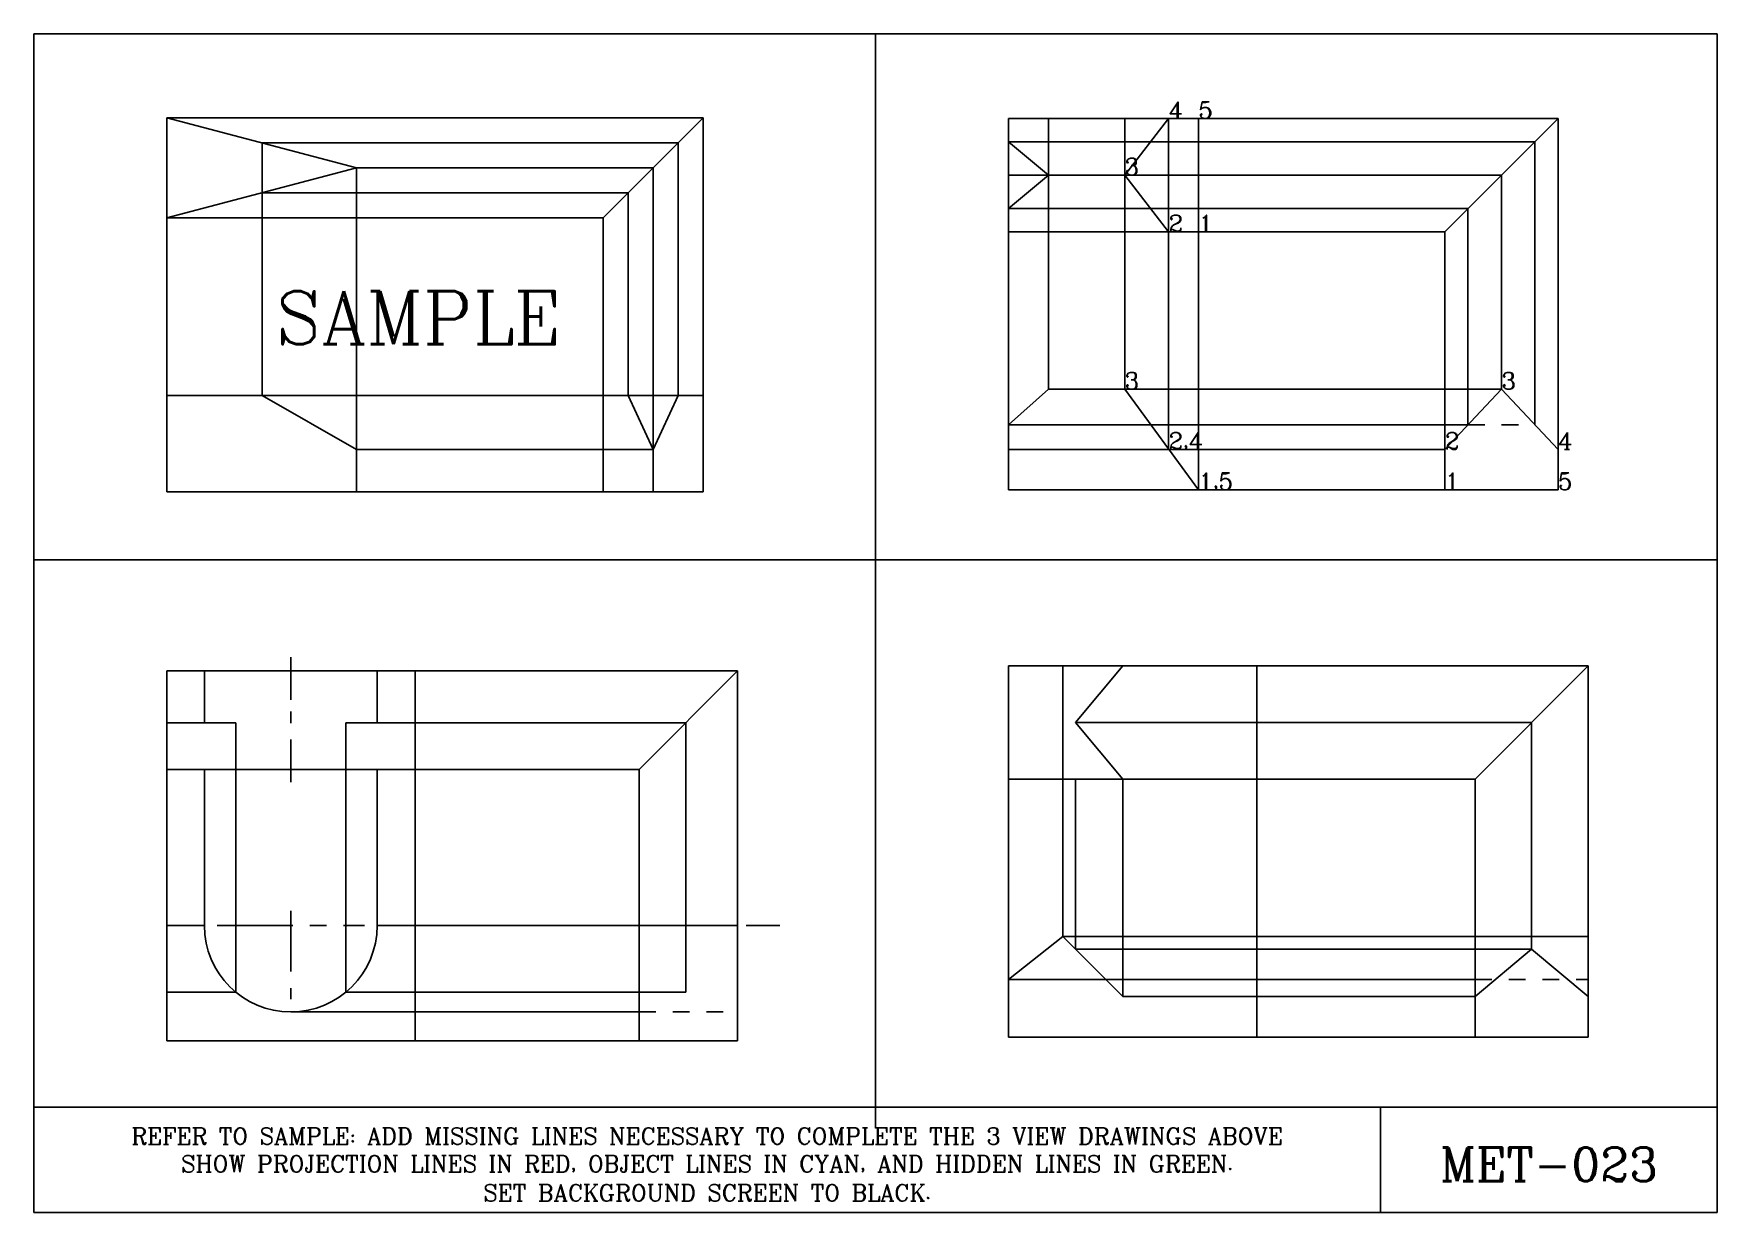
# Model space of a CAD drawing. Extents: x 27.5 to 37.5, y -22.2 to -15.2.
import ezdxf
from ezdxf.enums import TextEntityAlignment as Align

# ---------------------------------------------------------------- set-up
doc = ezdxf.new("R2010")
doc.units = 0
doc.header["$LTSCALE"] = 0.6
doc.header["$MEASUREMENT"] = 0
doc.linetypes.add('CENTER2', pattern=[1.125, 0.75, -0.125, 0.125, -0.125])
doc.linetypes.add('HIDDEN2', pattern=[0.1875, 0.125, -0.0625])
doc.layers.get('0').update_dxf_attribs({"linetype": 'CONTINUOUS'})
for name, color, linetype in [('CENTER', 1, 'CENTER2'), ('CONSTRUCTION', 28, 'CONTINUOUS'), ('HIDDEN-GREEN', 3, 'HIDDEN2'), ('OBJECT-CYAN', 4, 'CONTINUOUS'), ('TEXT', 1, 'CONTINUOUS')]:
    doc.layers.add(name, color=color, linetype=linetype)
doc.styles.add('ROMANC', font='romanc')

# ---------------------------------------------------------------- blocks, each defined once
blk = doc.blocks.new('ACL')
for p, q in [((-0.687, 0), (-0.187, 0)), ((-0.062, 0), (0.062, 0)), ((0.187, 0), (0.687, 0))]:
    blk.add_line(p, q)

msp = doc.modelspace()

# ---------------------------------------------------------------- linework, layer by layer
for p, q in [((27.502, -15.154), (37.502, -15.154)), ((27.502, -22.154), (27.502, -15.154)), ((32.502, -21.654), (32.502, -15.154)), ((37.502, -22.154), (37.502, -15.154)), ((29.42, -15.951), (28.292, -15.654)), ((28.292, -15.654), (28.292, -16.248)), ((33.292, -15.658), (34.42, -15.658)), ((34.42, -15.658), (34.42, -16.331)), ((28.292, -16.248), (29.42, -15.951)), ((33.292, -16.331), (34.42, -16.331)), ((33.292, -17.477), (33.529, -17.266)), ((33.529, -17.266), (33.982, -17.266)), ((34.42, -17.863), (33.982, -17.266)), ((36.22, -17.266), (35.884, -17.623)), ((36.556, -17.623), (36.22, -17.266)), ((28.292, -17.302), (28.859, -17.302)), ((28.292, -17.302), (28.292, -17.875)), ((28.859, -17.302), (29.42, -17.623)), ((30.884, -17.302), (31.478, -17.302)), ((30.884, -17.302), (30.884, -17.875)), ((31.478, -17.302), (31.478, -17.875)), ((33.292, -17.477), (33.292, -17.863)), ((29.42, -17.623), (29.42, -17.875)), ((35.884, -17.623), (35.884, -17.863)), ((36.556, -17.623), (36.556, -17.863)), ((28.292, -17.875), (29.42, -17.875)), ((30.884, -17.875), (31.478, -17.875)), ((33.292, -17.863), (34.42, -17.863)), ((35.884, -17.863), (36.556, -17.863)), ((37.502, -18.279), (27.502, -18.279)), ((28.292, -18.938), (28.292, -19.523)), ((29.767, -18.938), (28.292, -18.938)), ((29.767, -18.938), (29.767, -19.523)), ((33.292, -18.908), (34.767, -18.908)), ((33.292, -18.908), (33.292, -19.581)), ((34.767, -18.908), (34.767, -19.581)), ((28.292, -19.523), (29.767, -19.523)), ((33.292, -19.581), (34.767, -19.581)), ((28.292, -20.451), (28.292, -21.136)), ((28.292, -20.451), (28.516, -20.451)), ((29.543, -20.451), (29.767, -20.451)), ((29.767, -20.451), (29.767, -21.136)), ((31.375, -20.451), (31.683, -20.451)), ((31.375, -20.451), (31.375, -20.847)), ((31.683, -20.451), (31.683, -21.136)), ((33.292, -20.771), (33.614, -20.516)), ((33.614, -20.516), (33.971, -20.873)), ((33.689, -20.591), (34.767, -20.591)), ((34.767, -20.591), (34.767, -21.113)), ((36.063, -20.516), (36.063, -21.113)), ((36.063, -20.516), (36.735, -20.516)), ((36.063, -20.873), (36.399, -20.591)), ((36.399, -20.591), (36.735, -20.873)), ((36.735, -20.516), (36.735, -21.113)), ((33.292, -20.771), (33.292, -21.113)), ((28.292, -20.847), (28.703, -20.847)), ((29.356, -20.847), (29.767, -20.847)), ((31.098, -20.847), (31.375, -20.847)), ((31.098, -20.847), (31.098, -21.136)), ((33.971, -20.873), (34.767, -20.873)), ((28.292, -21.136), (29.767, -21.136)), ((31.098, -21.136), (31.683, -21.136)), ((33.292, -21.113), (34.767, -21.113)), ((36.063, -21.113), (36.735, -21.113)), ((27.502, -21.529), (37.502, -21.529)), ((35.502, -22.154), (35.502, -21.529)), ((27.502, -22.154), (37.502, -22.154)), ((37.502, -22.154), (30.752, -22.154))]:
    msp.add_line(p, q)
at = {"ltscale": 0.7}
msp.add_line((33.292, -15.658), (33.292, -16.331), dxfattribs=at)
msp.add_arc((29.029, -20.451), 0.513, 180, 0)
at = {"layer": 'CENTER', "ltscale": 0.8}
msp.add_line((29.029, -20.363), (29.029, -20.888), dxfattribs=at)
at = {"layer": 'CENTER'}
msp.add_line((28.592, -20.451), (29.467, -20.451), dxfattribs=at)
at = {"layer": 'CENTER', "ltscale": 0.7}
for p, q in [((31.325, -20.451), (31.125, -20.451)), ((31.733, -20.451), (31.933, -20.451))]:
    msp.add_line(p, q, dxfattribs=at)
at = {"layer": 'CONSTRUCTION'}
for p, q in [((28.292, -15.654), (31.478, -15.654)), ((30.884, -16.248), (31.478, -15.654)), ((31.478, -17.302), (31.478, -15.654)), ((28.859, -15.803), (31.329, -15.803)), ((31.329, -15.803), (31.329, -17.302)), ((29.42, -15.951), (31.181, -15.951)), ((29.42, -17.623), (29.42, -15.951)), ((31.181, -15.951), (31.181, -17.623)), ((28.859, -17.302), (28.859, -16.099)), ((28.859, -16.099), (31.033, -16.099)), ((31.033, -16.099), (31.033, -17.302)), ((28.292, -16.248), (30.884, -16.248)), ((28.292, -17.302), (28.292, -16.248)), ((30.884, -17.302), (30.884, -16.248)), ((28.859, -17.302), (30.884, -17.302)), ((29.42, -17.623), (31.181, -17.623)), ((29.42, -17.875), (30.884, -17.875))]:
    msp.add_line(p, q, dxfattribs=at)
at = {"layer": 'CONSTRUCTION', "ltscale": 0.7}
for p, q in [((33.529, -17.266), (33.529, -15.658)), ((33.982, -17.266), (33.982, -15.658)), ((34.243, -17.623), (34.243, -15.658)), ((34.42, -15.658), (36.556, -15.658)), ((35.884, -16.331), (36.556, -15.658)), ((36.556, -15.658), (36.556, -17.623)), ((36.419, -15.796), (33.292, -15.796)), ((36.419, -17.477), (36.419, -15.796)), ((36.22, -15.994), (33.292, -15.994)), ((36.22, -17.266), (36.22, -15.994)), ((36.021, -16.193), (33.292, -16.193)), ((36.021, -17.477), (36.021, -16.193)), ((33.292, -17.477), (33.292, -16.331)), ((34.42, -17.863), (34.42, -16.331)), ((35.884, -16.331), (34.42, -16.331)), ((35.884, -17.623), (35.884, -16.331)), ((33.982, -17.266), (36.22, -17.266)), ((33.292, -17.477), (36.021, -17.477)), ((35.884, -17.623), (34.243, -17.623)), ((34.42, -17.863), (35.884, -17.863)), ((29.767, -18.938), (31.683, -18.938)), ((31.098, -19.523), (31.683, -18.938)), ((31.683, -18.938), (31.683, -20.451)), ((34.767, -18.908), (36.735, -18.908)), ((36.063, -19.581), (36.735, -18.908)), ((36.735, -18.908), (36.735, -20.516)), ((31.375, -19.247), (29.767, -19.247)), ((31.375, -20.451), (31.375, -19.247)), ((36.399, -19.244), (34.767, -19.244)), ((36.399, -20.591), (36.399, -19.244)), ((28.292, -20.451), (28.292, -19.523)), ((28.516, -20.451), (28.516, -19.523)), ((28.703, -20.847), (28.703, -19.523)), ((29.356, -20.847), (29.356, -19.523)), ((29.543, -20.451), (29.543, -19.523)), ((29.767, -20.451), (29.767, -19.523)), ((31.098, -19.523), (29.767, -19.523)), ((31.098, -20.847), (31.098, -19.523)), ((33.292, -20.771), (33.292, -19.581)), ((33.614, -20.516), (33.614, -19.581)), ((33.689, -20.591), (33.689, -19.581)), ((33.971, -20.873), (33.971, -19.581)), ((34.767, -20.591), (34.767, -19.581)), ((34.767, -19.581), (36.063, -19.581)), ((36.063, -19.581), (36.063, -20.516)), ((29.767, -20.451), (31.375, -20.451)), ((33.614, -20.516), (36.063, -20.516)), ((34.767, -20.591), (36.399, -20.591)), ((33.292, -20.771), (36.063, -20.771)), ((29.767, -20.847), (31.098, -20.847)), ((36.063, -20.873), (34.767, -20.873)), ((31.098, -20.964), (29.029, -20.964)), ((29.767, -21.136), (31.098, -21.136)), ((34.767, -21.113), (36.063, -21.113))]:
    msp.add_line(p, q, dxfattribs=at)
at = {"layer": 'HIDDEN-GREEN', "color": 3}
msp.add_line((36.021, -17.477), (36.419, -17.477), dxfattribs=at)
at = {"layer": 'HIDDEN-GREEN', "ltscale": 0.7}
msp.add_line((36.063, -20.771), (36.735, -20.771), dxfattribs=at)
at = {"layer": 'HIDDEN-GREEN'}
msp.add_line((31.098, -20.964), (31.683, -20.964), dxfattribs=at)
at = {"layer": 'OBJECT-CYAN', "ltscale": 0.7}
for p, q in [((34.243, -15.658), (33.982, -15.994)), ((33.529, -15.994), (33.292, -15.796)), ((33.292, -16.193), (33.529, -15.994)), ((33.529, -15.994), (33.982, -15.994)), ((33.982, -15.994), (34.243, -16.331)), ((34.243, -17.623), (33.292, -17.623)), ((28.516, -19.247), (28.516, -18.938)), ((29.543, -19.247), (29.543, -18.938)), ((33.614, -19.581), (33.614, -18.908)), ((33.689, -19.244), (33.971, -18.908)), ((28.703, -19.247), (28.292, -19.247)), ((28.703, -19.523), (28.703, -19.247)), ((29.356, -19.247), (29.767, -19.247)), ((29.356, -19.523), (29.356, -19.247)), ((33.689, -19.244), (34.767, -19.244)), ((33.971, -19.581), (33.689, -19.244))]:
    msp.add_line(p, q, dxfattribs=at)
at = {"layer": 'OBJECT-CYAN'}
for p, q in [((28.859, -16.099), (28.859, -15.803)), ((31.033, -17.302), (31.181, -17.623)), ((31.181, -17.623), (31.329, -17.302)), ((31.181, -17.623), (31.181, -17.875))]:
    msp.add_line(p, q, dxfattribs=at)

# ---------------------------------------------------------------- block references
at = {"layer": 'CENTER', "xscale": 0.5599999999999999, "yscale": 0.5599999999999999, "zscale": 0.5599999999999999, "rotation": 90}
msp.add_blockref('ACL', (29.029, -19.214), dxfattribs=at)

# ---------------------------------------------------------------- texts
at = {"style": 'ROMANC'}
for s, height, p in [('REFER TO SAMPLE: ADD MISSING LINES NECESSARY TO COMPLETE THE 3 VIEW DRAWINGS ABOVE', 0.09924, (31.502, -21.701)), ('MET-023', 0.2, (36.502, -21.869)), ('SHOW PROJECTION LINES IN RED, OBJECT LINES IN CYAN, AND HIDDEN LINES IN GREEN.', 0.09924, (31.502, -21.866)), ('SET BACKGROUND SCREEN TO BLACK.', 0.09924, (31.502, -22.038))]:
    msp.add_text(s, height=height, dxfattribs=at).set_placement(p, align=Align.MIDDLE)
at = {"color": 18, "true_color": 0x030303}
msp.add_text('FALL 2025', height=0.001, dxfattribs=at).set_placement((27.502, -22.154))
at = {"layer": 'TEXT', "ltscale": 0.7, "style": 'ROMANC'}
for s, p in [('4', (34.243, -15.658)), ('5', (34.42, -15.658)), ('3', (33.982, -15.994)), ('2', (34.243, -16.331)), ('1', (34.42, -16.331)), ('3', (33.982, -17.266)), ('3', (36.22, -17.266)), ('2,4', (34.243, -17.623)), ('2', (35.884, -17.623)), ('4', (36.556, -17.623)), ('1,5', (34.42, -17.863)), ('1', (35.884, -17.863)), ('5', (36.556, -17.863))]:
    msp.add_text(s, height=0.1, dxfattribs=at).set_placement(p)
at = {"layer": 'TEXT', "style": 'ROMANC'}
msp.add_text('SAMPLE', height=0.3141, dxfattribs=at).set_placement((28.94, -16.998))

doc.saveas('drawing.dxf')
